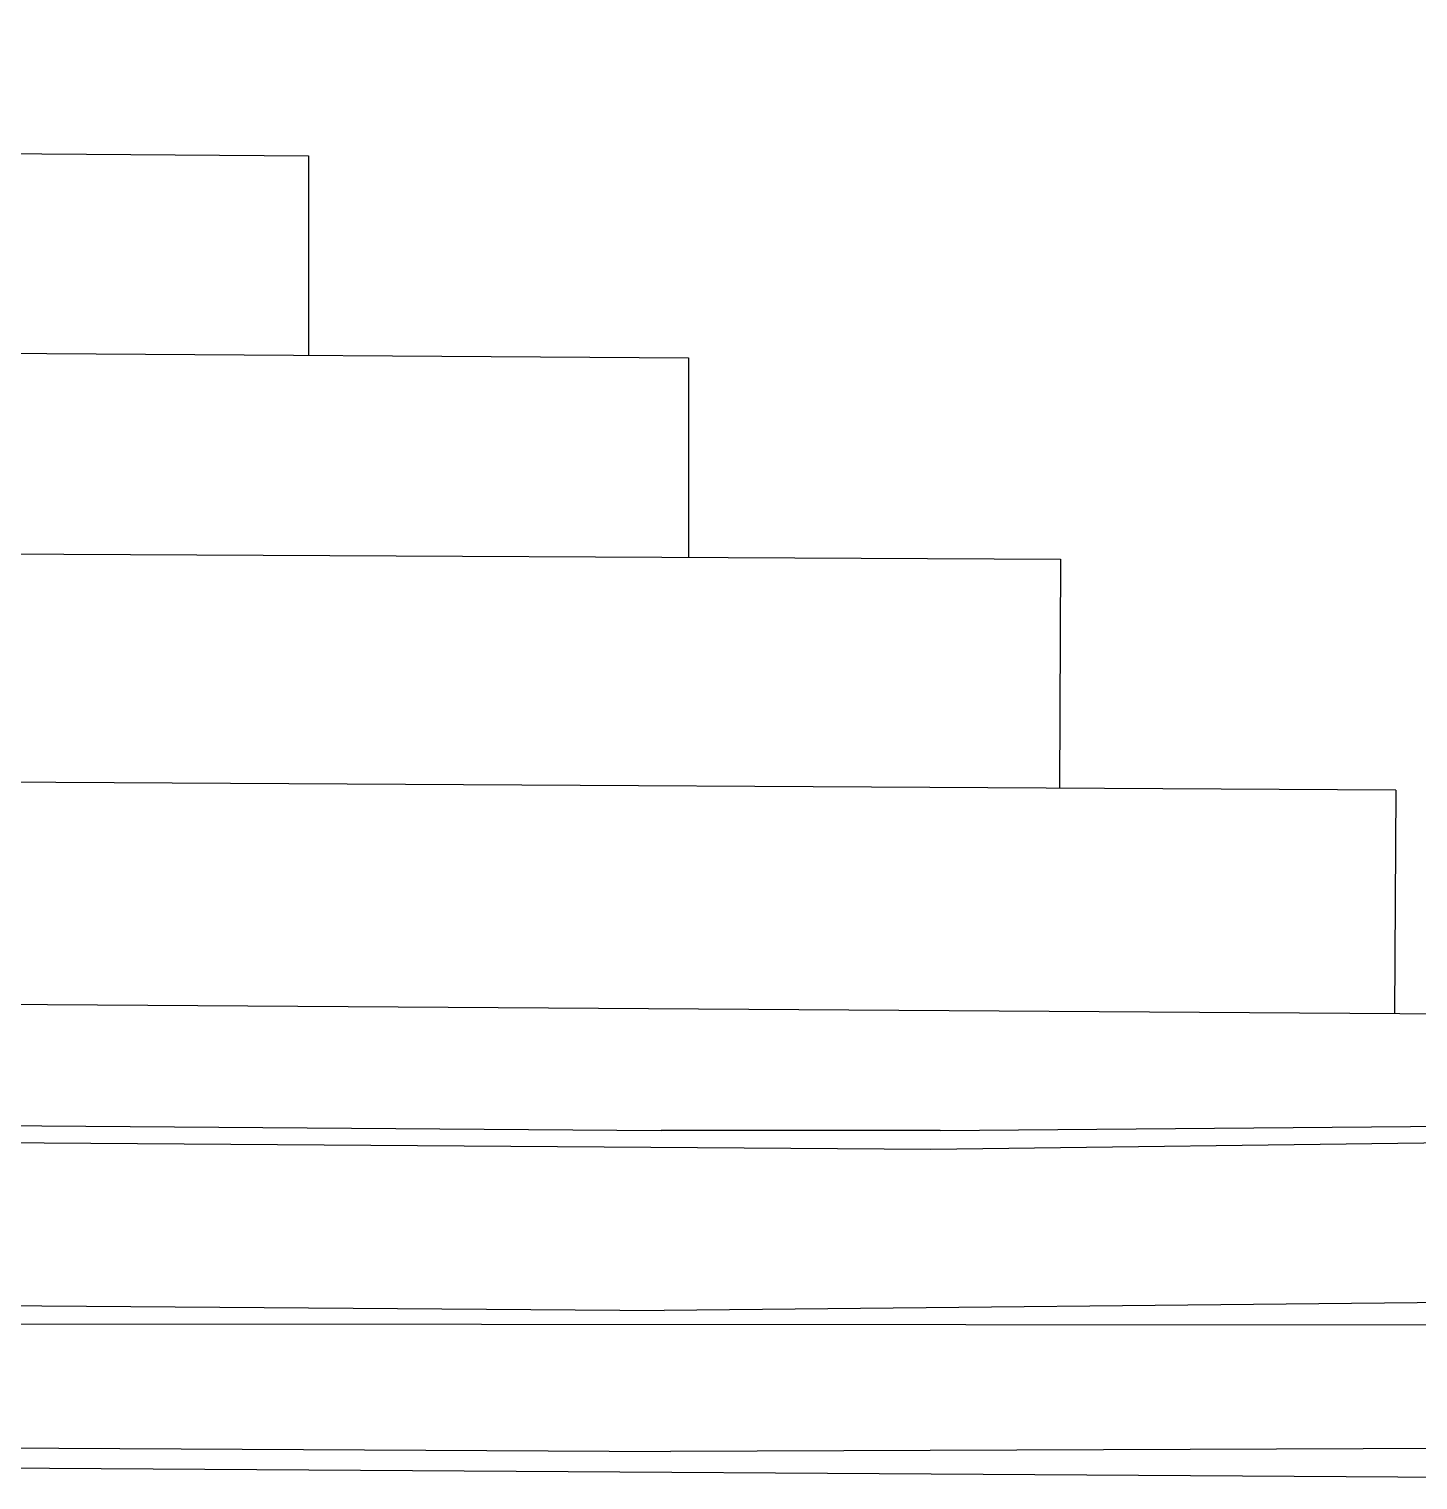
# Model space of a CAD drawing. Header units: millimetres. Extents: x 245 to 515, y 87 to 339.
# Drawn here: x 423.54 to 432.49, y 242.67 to 252.01 of the extents above; entities that cross this region are included whole.
import ezdxf

# ---------------------------------------------------------------- set-up
doc = ezdxf.new("R2010")
doc.units = ezdxf.units.MM
doc.layers.add('çziigi', color=10, linetype='Continuous')

msp = doc.modelspace()

# ---------------------------------------------------------------- linework, layer by layer
at = {"layer": 'çziigi'}
for p, q in [((307.1243, 252.0078), (425.3436, 251.192)), ((425.3436, 251.192), (425.3436, 249.9081)), ((304.9046, 250.7343), (427.7899, 249.8913)), ((427.7899, 249.8913), (427.7899, 248.6066)), ((302.3012, 249.2135), (430.1842, 248.595)), ((430.1842, 248.595), (430.1771, 247.1199)), ((432.3442, 247.1073), (299.8579, 247.8795)), ((432.3442, 247.1073), (432.3345, 245.6695)), ((297.4928, 246.5846), (434.218, 245.6567)), ((299.9975, 245.8365), (427.6138, 244.917)), ((429.3502, 244.7939), (301.7856, 245.7134)), ((429.4091, 244.917), (434.0357, 244.9548)), ((429.4091, 244.917), (427.6138, 244.917)), ((434.0352, 244.8552), (429.3502, 244.7939)), ((293.0012, 244.7668), (427.6324, 243.7579)), ((436.4054, 243.8473), (427.6324, 243.7579)), ((436.375, 243.6589), (301.7327, 243.7696)), ((294.3964, 243.5857), (427.6739, 242.8501)), ((435.0102, 242.6662), (301.6228, 243.5458)), ((436.375, 242.8831), (427.6739, 242.8501))]:
    msp.add_line(p, q, dxfattribs=at)

doc.saveas('drawing.dxf')
